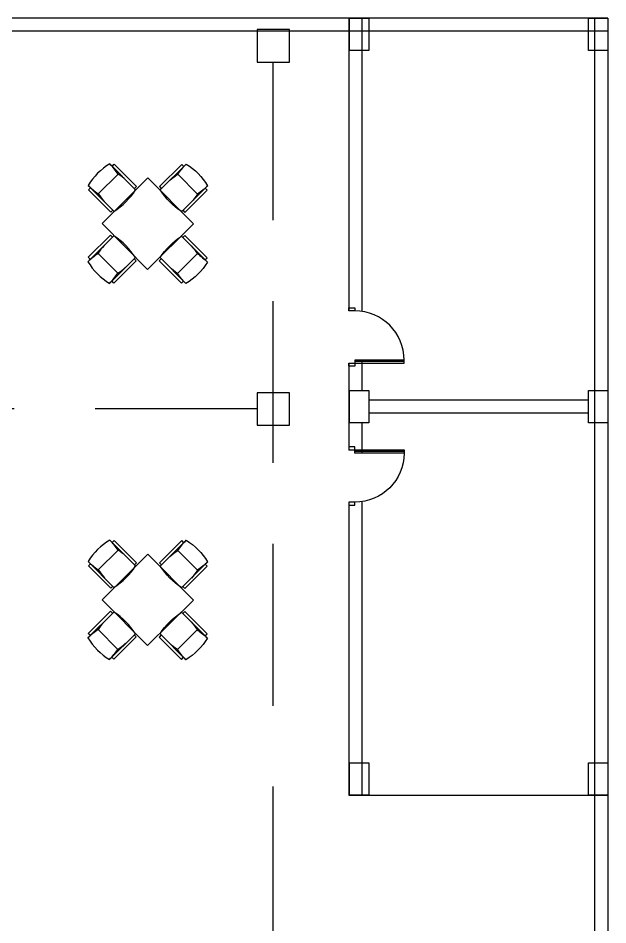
# Model space of a CAD drawing. Header units: millimetres. Extents: x -17017 to 2697, y 1903 to 18260.
# Drawn here: x -16990.57 to -16988.748, y 18227.881 to 18230.683 of the extents above; entities that cross this region are included whole.
import ezdxf

# ---------------------------------------------------------------- set-up
doc = ezdxf.new("R2010")
doc.units = ezdxf.units.MM
doc.linetypes.add('DASHED', pattern=[0.75, 0.5, -0.25])
for name, color, linetype in [('1', 7, 'Continuous'), ('A-Door', 150, 'Continuous'), ('A-Glaz', 92, 'Continuous'), ('B-FURNITURE', 22, 'Continuous'), ('door', 152, 'Continuous'), ('NT', 1, 'Continuous')]:
    doc.layers.add(name, color=color, linetype=linetype)

# ---------------------------------------------------------------- blocks, each defined once
blk = doc.blocks.new('UI')
at = {"layer": 'B-FURNITURE', "color": 33}
for points in [[(189108, 81976), (189155, 81976)], [(189153, 81490), (189108, 81490), (189108, 81976)], [(189153, 81463), (189153, 82028)], [(189622, 81976), (189668, 81976), (189668, 81490), (189624, 81490)], [(189624, 82028), (189624, 81463)], [(189172, 81826), (189604, 81826)]]:
    blk.add_lwpolyline(points, dxfattribs=at)
for centre, radius, start, end in [((189388, 81090), 967, 75.9111, 104.0889), ((190456, 82052), 1304, 181.0501, 189.9778), ((188320, 82052), 1304, 350.0222, 358.9499), ((189897, 81656), 744, 166.7799, 178.5985), ((188880, 81656), 744, 1.4015, 13.2201), ((189388, 82560), 1122, 257.8807, 282.1193)]:
    blk.add_arc(centre, radius, start, end, dxfattribs=at)
blk = doc.blocks.new('A$C754E1EED')
at = {"layer": 'B-FURNITURE'}
blk.add_lwpolyline([(-0.707, 0), (0, -0.707), (0.707, 0), (0, 0.707)], close=True, dxfattribs=at)
at = {"layer": 'B-FURNITURE', "yscale": 0.001, "zscale": 0.001}
for p, xscale, rotation in [((191.164, 76.671), -0.001, 44.9999999997052), ((-191.164, 76.671), 0.001, 315.0000000002948), ((-76.671, 191.164), -0.001, 135.0000000002948), ((76.671, 191.164), 0.001, 224.9999999997052)]:
    blk.add_blockref('UI', p, dxfattribs=dict(at, xscale=xscale, rotation=rotation))
blk = doc.blocks.new('A$C087A3AA9')
at = {"layer": 'A-Door'}
for points in [[(853, 95), (853, 853), (805, 853), (805, 95)], [(47, 95), (47, 0), (0, 0), (0, 95)], [(900, 95), (900, 0), (853, 0), (853, 95)]]:
    blk.add_lwpolyline(points, close=True, dxfattribs=at)
at = {"layer": 'A-Glaz'}
blk.add_line((829, 853), (829, 95), dxfattribs=at)
at = {"layer": 'NT'}
blk.add_arc((805, 95), 758, 90, 180, dxfattribs=at)

msp = doc.modelspace()

# ---------------------------------------------------------------- linework, layer by layer
at = {"layer": '1'}
for p, q in [((-16988.7484, 18230.6825), (-16996.404, 18230.6825)), ((-16989.5484, 18230.6825), (-16989.5484, 18229.7778)), ((-16989.5084, 18230.6825), (-16989.5084, 18229.7763)), ((-16988.7884, 18227.5688), (-16988.7884, 18230.6825)), ((-16988.7484, 18230.6825), (-16988.7484, 18227.6088)), ((-16988.7484, 18230.6425), (-16996.4025, 18230.6425)), ((-16989.5484, 18229.6167), (-16989.5484, 18229.3483)), ((-16989.5084, 18229.6262), (-16989.5084, 18229.5325)), ((-16989.5463, 18229.5025), (-16989.5484, 18229.5025)), ((-16988.8084, 18229.5025), (-16989.4863, 18229.5025)), ((-16989.5463, 18229.4625), (-16989.5484, 18229.4625)), ((-16988.8084, 18229.4625), (-16989.4863, 18229.4625)), ((-16989.5084, 18229.4325), (-16989.5084, 18229.3388)), ((-16989.5484, 18229.1873), (-16989.5484, 18228.2825)), ((-16989.5084, 18229.1887), (-16989.5084, 18228.2825)), ((-16989.5484, 18228.2825), (-16988.7484, 18228.2825))]:
    msp.add_line(p, q, dxfattribs=at)
at = {"layer": '1', "linetype": 'DASHED'}
msp.add_line((-16989.8316, 18229.4753), (-16995.7781, 18229.4753), dxfattribs=at)
at = {"layer": '1'}
for points in [[(-16989.4863, 18230.6821), (-16989.4863, 18230.5821), (-16989.5463, 18230.5821), (-16989.5463, 18230.6821)], [(-16989.7316, 18230.647), (-16989.8316, 18230.647), (-16989.8316, 18230.547), (-16989.7316, 18230.547)], [(-16989.4863, 18229.5325), (-16989.4863, 18229.4325), (-16989.5463, 18229.4325), (-16989.5463, 18229.5325)], [(-16989.7316, 18229.5253), (-16989.8316, 18229.5253), (-16989.8316, 18229.4253), (-16989.7316, 18229.4253)], [(-16989.4863, 18228.3822), (-16989.4863, 18228.2822), (-16989.5463, 18228.2822), (-16989.5463, 18228.3822)]]:
    msp.add_lwpolyline(points, close=True, dxfattribs=at)
for points in [[(-16988.7484, 18230.5821), (-16988.8084, 18230.5821), (-16988.8084, 18230.6821), (-16988.7484, 18230.6821)], [(-16988.7484, 18229.4325), (-16988.8084, 18229.4325), (-16988.8084, 18229.5325), (-16988.7484, 18229.5325)], [(-16988.7484, 18228.2822), (-16988.8084, 18228.2822), (-16988.8084, 18228.3822), (-16988.7484, 18228.3822)]]:
    msp.add_lwpolyline(points, dxfattribs=at)
at = {"layer": 'door', "linetype": 'DASHED'}
msp.add_line((-16989.7816, 18227.8083), (-16989.7816, 18230.547), dxfattribs=at)

# ---------------------------------------------------------------- block references
at = {"xscale": 0.1999999999999999, "yscale": 0.1999999999999999, "zscale": 0.1999999999999999, "rotation": 179.8278413862795}
for p in [(-16990.1692, 18230.0473), (-16990.1692, 18228.8853)]:
    msp.add_blockref('A$C754E1EED', p, dxfattribs=at)
at = {"layer": '1', "color": 0, "yscale": 0.0002, "zscale": 0.0002, "rotation": 270}
for p, xscale in [((-16989.5484, 18229.7873), 0.0002), ((-16989.5484, 18229.1778), -0.0002)]:
    msp.add_blockref('A$C087A3AA9', p, dxfattribs=dict(at, xscale=xscale))

doc.saveas('drawing.dxf')
